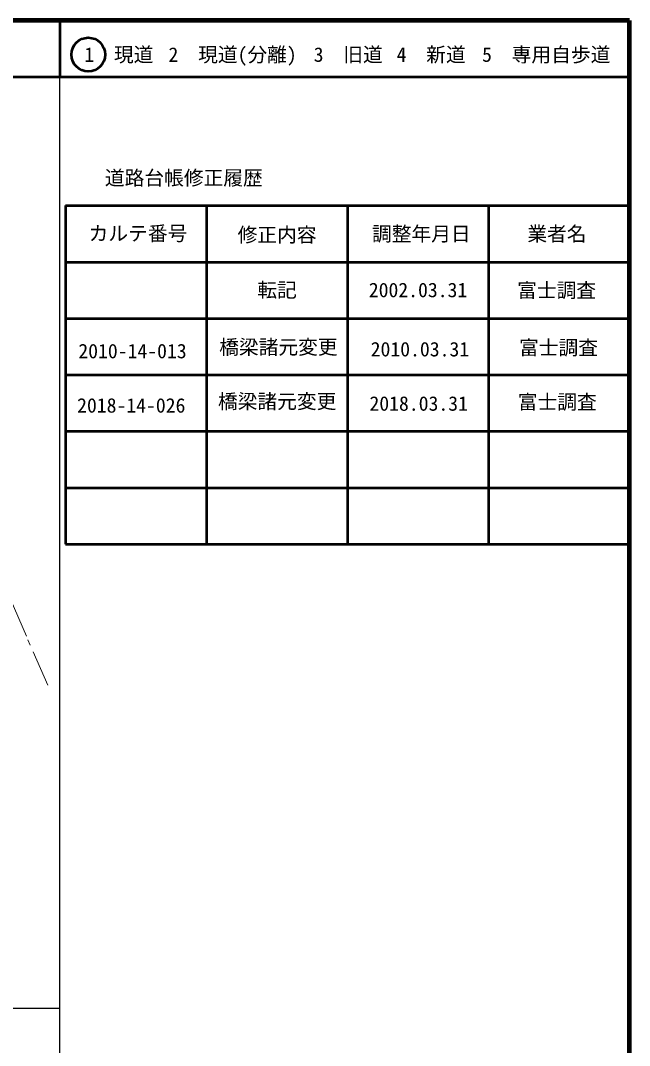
# Model space of a CAD drawing. Units: millimetres, scale not verified. Extents: x 40000 to 680000, y 20000 to 380000.
# Drawn here: x 572007 to 680000, y 198357 to 380000 of the extents above; entities that cross this region are included whole.
import ezdxf
from ezdxf.enums import TextEntityAlignment as Align

# ---------------------------------------------------------------- set-up
doc = ezdxf.new("R2010")
doc.units = ezdxf.units.MM
doc.header["$LTSCALE"] = 1000
for name, color, linetype, lineweight in [('M-BMK-SRVR', 3, 'Continuous', 13), ('M-TTL', 7, 'Continuous', 13), ('M-TTL-BAND', 7, 'Continuous', 25), ('M-TTL-FRAM', 2, 'Continuous', 50), ('M-TTL-LINE', 7, 'Continuous', 50), ('M-TTL-TXT', 7, 'Continuous', 13)]:
    doc.layers.add(name, color=color, linetype=linetype, lineweight=lineweight)
doc.styles.add('ＭＳ ゴシック', font='')
doc.styles.get('ＭＳ ゴシック').set_extended_font_data('MS Gothic')

msp = doc.modelspace()

# ---------------------------------------------------------------- linework, layer by layer
at = {"layer": 'M-BMK-SRVR'}
for p, q in [((562386, 295453), (573044, 270910)), ((573330, 270251), (573739, 269309)), ((574252, 268129), (576834, 262184))]:
    msp.add_line(p, q, dxfattribs=at)
at = {"layer": 'M-TTL', "color": 2, "lineweight": 140}
for p, q in [((680000, 380000), (40000, 380000)), ((680000, 20000), (680000, 380000))]:
    msp.add_line(p, q, dxfattribs=at)
at = {"layer": 'M-TTL-BAND'}
for p, q in [((579000, 20000), (579000, 370000)), ((40000, 205000), (579000, 205000))]:
    msp.add_line(p, q, dxfattribs=at)
at = {"layer": 'M-TTL-FRAM'}
for p, q in [((580000, 347197), (580000, 287197)), ((580000, 347197), (680000, 347197)), ((580000, 287197), (680000, 287197))]:
    msp.add_line(p, q, dxfattribs=at)
at = {"layer": 'M-TTL-LINE'}
for p, q in [((579000, 380000), (579000, 370000)), ((40000, 370000), (680000, 370000)), ((605000, 347197), (605000, 287197)), ((630000, 347197), (630000, 287197)), ((655000, 347197), (655000, 287197)), ((580000, 337197), (680000, 337197)), ((580000, 327197), (680000, 327197)), ((580000, 317197), (680000, 317197)), ((580000, 307197), (680000, 307197)), ((580000, 297197), (680000, 297197))]:
    msp.add_line(p, q, dxfattribs=at)
msp.add_circle((584031, 373958), 3000, dxfattribs=at)

# ---------------------------------------------------------------- texts
at = {"layer": 'M-TTL-TXT', "style": 'ＭＳ ゴシック'}
for s, p in [('1\u3000現道', (589448, 373958)), ('2\u3000現道(分離)', (609619, 373958)), ('3\u3000旧道', (630121, 373958)), ('4\u3000新道', (644824, 373958)), ('5\u3000専用自歩道', (665228, 373958)), ('道路台帳修正履歴', (600968, 352113)), ('カルテ番号', (592839, 342277)), ('修正内容', (617509, 342023)), ('調整年月日', (643089, 342197)), ('業者名', (667134, 342197)), ('転記', (617500, 332245)), ('2002.03.31', (642500, 332245)), ('富士調査', (667077, 332189)), ('橋梁諸元変更', (617740, 322129)), ('富士調査', (667410, 322029)), ('2010-14-013', (591868, 321420)), ('2010.03.31', (642833, 321753)), ('2018-14-026', (591650, 311793)), ('橋梁諸元変更', (617521, 312503)), ('2018.03.31', (642614, 312126)), ('富士調査', (667191, 312402))]:
    msp.add_text(s, height=2566, dxfattribs=at).set_placement(p, align=Align.MIDDLE_CENTER)

doc.saveas('drawing.dxf')
